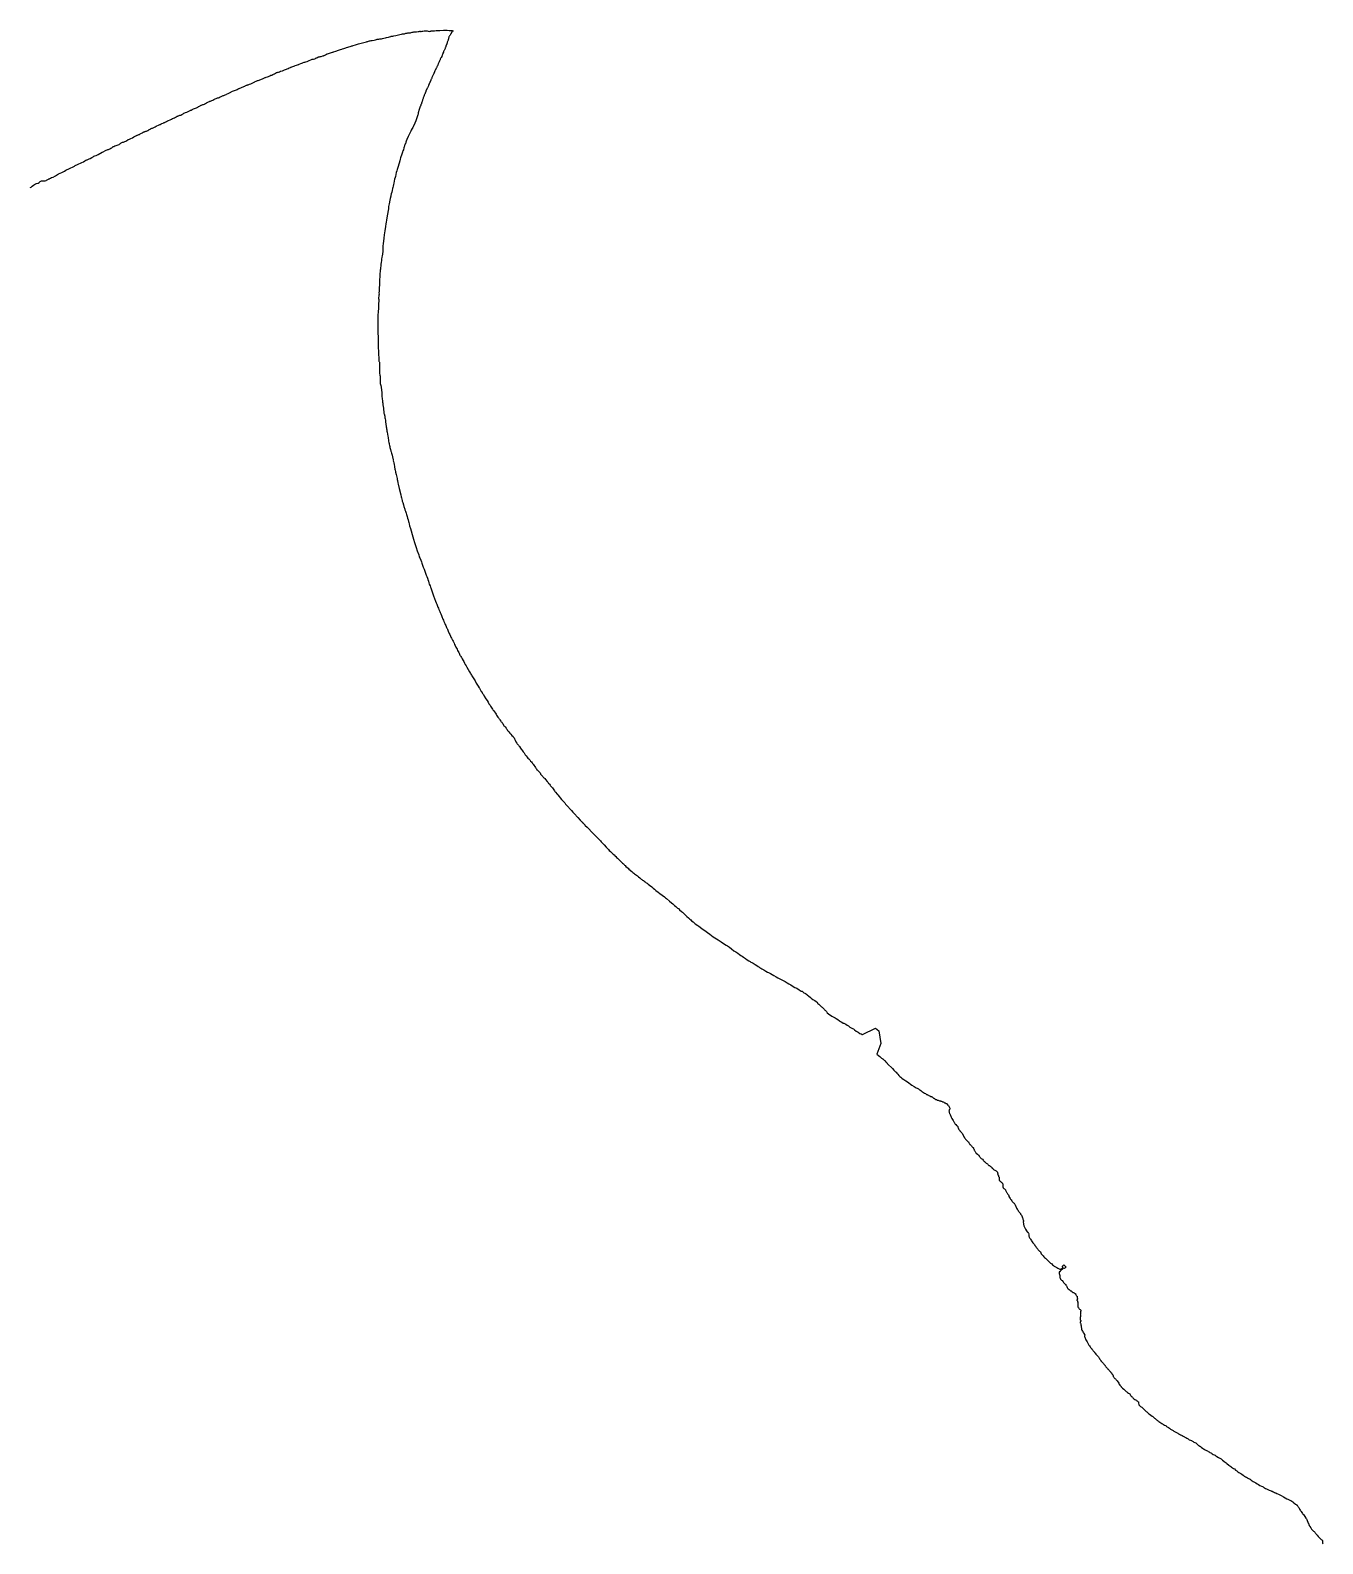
# Model space of a CAD drawing. Extents: x 293476 to 779698, y 145469 to 460400.
# Drawn here: x 405265 to 441320, y 360512 to 402736 of the extents above; entities that cross this region are included whole.
import ezdxf

# ---------------------------------------------------------------- set-up
doc = ezdxf.new("R2010")
doc.units = 0
doc.layers.add('Level 31', color=7, linetype='Continuous')

msp = doc.modelspace()

# ---------------------------------------------------------------- linework, layer by layer
at = {"layer": 'Level 31'}
for points in [[(405263, 398347), (405287, 398360), (405322, 398384), (405355, 398411), (405386, 398434), (405414, 398451), (405440, 398461), (405481, 398474), (405511, 398489), (405525, 398499), (405544, 398515), (405557, 398523), (405579, 398532), (405597, 398535), (405599, 398535), (405665, 398537), (405681, 398537), (405704, 398543), (405721, 398551), (405740, 398563), (405752, 398569), (405774, 398583), (405785, 398590), (405797, 398593), (405812, 398603), (405828, 398614), (405860, 398625), (405899, 398641), (405972, 398676), (406054, 398728), (406101, 398747), (406145, 398767), (406197, 398792), (406220, 398803), (406258, 398830), (406275, 398842), (406296, 398853), (406324, 398865), (406355, 398876), (406395, 398894), (406440, 398916), (406459, 398925), (406478, 398935), (406498, 398948), (406514, 398959), (406540, 398974), (406565, 398986), (406599, 399000), (406618, 399008), (406665, 399027), (406707, 399048), (406746, 399070), (406788, 399097), (406819, 399115), (406838, 399122), (406851, 399126), (406867, 399129), (406886, 399136), (406912, 399145), (406931, 399155), (406985, 399185), (407015, 399205), (407040, 399221), (407064, 399231), (407105, 399246), (407163, 399273), (407273, 399333), (407301, 399347), (407364, 399378), (407429, 399407), (407447, 399414), (407481, 399427), (407516, 399445), (407540, 399461), (407563, 399478), (407578, 399490), (407598, 399498), (407623, 399509), (407657, 399520), (407716, 399539), (407740, 399554), (407760, 399564), (407778, 399576), (407796, 399594), (407804, 399600), (407816, 399605), (407835, 399612), (407849, 399615), (407861, 399618), (407881, 399626), (407901, 399634), (407928, 399646), (407961, 399665), (407974, 399672), (407990, 399681), (407997, 399686), (408013, 399693), (408032, 399702), (408053, 399712), (408067, 399718), (408112, 399739), (408158, 399761), (408189, 399779), (408206, 399788), (408217, 399795), (408231, 399801), (408245, 399807), (408260, 399814), (408274, 399819), (408289, 399824), (408308, 399832), (408319, 399838), (408333, 399843), (408352, 399853), (408371, 399864), (408391, 399876), (408405, 399885), (408411, 399890), (408414, 399890), (408420, 399892), (408435, 399900), (408444, 399905), (408451, 399906), (408458, 399910), (408463, 399913), (408473, 399915), (408489, 399920), (408507, 399926), (408541, 399942), (408569, 399956), (408583, 399965), (408605, 399977), (408617, 399982), (408625, 399987), (408636, 399993), (408656, 400001), (408674, 400008), (408689, 400015), (408708, 400023), (408716, 400027), (408728, 400030), (408748, 400040), (408779, 400058), (408795, 400067), (408838, 400087), (408863, 400100), (408877, 400106), (408890, 400112), (408914, 400122), (408938, 400131), (408968, 400145), (408985, 400153), (409004, 400162), (409016, 400166), (409032, 400176), (409046, 400182), (409062, 400191), (409093, 400207), (409124, 400222), (409163, 400239), (409200, 400255), (409235, 400271), (409261, 400283), (409289, 400295), (409318, 400309), (409342, 400323), (409364, 400336), (409381, 400344), (409387, 400347), (409404, 400353), (409436, 400364), (409464, 400372), (409489, 400386), (409529, 400408), (409553, 400422), (409575, 400434), (409592, 400439), (409629, 400451), (409649, 400459), (409688, 400477), (409708, 400486), (409721, 400494), (409736, 400503), (409753, 400512), (409779, 400525), (409798, 400535), (409820, 400545), (409842, 400552), (409873, 400563), (409899, 400576), (409938, 400595), (409955, 400606), (409970, 400613), (409984, 400618), (410001, 400629), (410018, 400638), (410029, 400643), (410041, 400647), (410057, 400652), (410081, 400661), (410101, 400670), (410123, 400678), (410136, 400685), (410156, 400697), (410178, 400709), (410202, 400721), (410217, 400728), (410240, 400738), (410260, 400747), (410274, 400754), (410288, 400758), (410297, 400760), (410308, 400765), (410334, 400775), (410357, 400787), (410388, 400803), (410421, 400820), (410448, 400829), (410472, 400841), (410489, 400847), (410514, 400855), (410533, 400862), (410565, 400877), (410587, 400888), (410606, 400897), (410624, 400906), (410645, 400914), (410667, 400921), (410702, 400934), (410729, 400949), (410743, 400956), (410786, 400974), (410838, 401001), (410856, 401010), (410871, 401016), (410889, 401025), (410909, 401033), (410937, 401044), (410965, 401055), (410994, 401066), (411015, 401077), (411034, 401088), (411061, 401101), (411081, 401111), (411096, 401116), (411114, 401124), (411138, 401130), (411156, 401136), (411179, 401145), (411200, 401155), (411219, 401165), (411246, 401180), (411263, 401189), (411281, 401198), (411297, 401206), (411304, 401209), (411307, 401209), (411311, 401208), (411319, 401210), (411344, 401218), (411378, 401231), (411419, 401246), (411454, 401263), (411492, 401282), (411509, 401291), (411526, 401297), (411543, 401303), (411570, 401317), (411588, 401326), (411599, 401331), (411609, 401333), (411626, 401336), (411651, 401344), (411671, 401353), (411744, 401386), (411781, 401403), (411813, 401416), (411831, 401422), (411848, 401429), (411879, 401437), (411915, 401450), (411945, 401464), (411980, 401482), (411999, 401488), (412031, 401502), (412052, 401513), (412077, 401523), (412108, 401540), (412125, 401549), (412136, 401555), (412151, 401559), (412169, 401564), (412192, 401570), (412216, 401581), (412247, 401592), (412297, 401609), (412354, 401631), (412383, 401642), (412460, 401674), (412485, 401687), (412522, 401700), (412533, 401703), (412546, 401707), (412564, 401714), (412642, 401745), (412657, 401754), (412687, 401763), (412721, 401772), (412749, 401785), (412758, 401786), (412770, 401791), (412811, 401808), (412842, 401820), (412866, 401829), (412882, 401838), (412904, 401846), (412923, 401850), (412954, 401857), (412985, 401866), (413011, 401877), (413045, 401893), (413088, 401914), (413111, 401921), (413130, 401926), (413164, 401932), (413201, 401944), (413221, 401950), (413244, 401964), (413262, 401971), (413290, 401985), (413305, 401991), (413314, 401991), (413331, 401994), (413356, 402001), (413379, 402007), (413424, 402020), (413441, 402026), (413443, 402027), (413451, 402029), (413460, 402034), (413501, 402052), (413527, 402066), (413548, 402075), (413560, 402079), (413583, 402085), (413609, 402094), (413642, 402106), (413693, 402124), (413711, 402128), (413726, 402132), (413790, 402155), (413861, 402178), (413920, 402199), (413953, 402209), (413979, 402218), (414014, 402230), (414066, 402248), (414089, 402255), (414122, 402265), (414156, 402272), (414191, 402283), (414218, 402291), (414233, 402298), (414251, 402306), (414271, 402312), (414334, 402331), (414362, 402338), (414419, 402354), (414460, 402366), (414493, 402376), (414532, 402383), (414645, 402415), (414659, 402420), (414671, 402421), (414681, 402424), (414697, 402428), (414727, 402438), (414743, 402441), (414772, 402447), (414801, 402453), (414855, 402457), (414896, 402467), (414925, 402479), (414946, 402485), (414968, 402492), (414989, 402492), (415016, 402496), (415042, 402495), (415061, 402498), (415092, 402505), (415128, 402517), (415174, 402529), (415200, 402531), (415254, 402543), (415284, 402553), (415320, 402564), (415333, 402570), (415353, 402572), (415378, 402575), (415409, 402580), (415462, 402592), (415499, 402603), (415535, 402612), (415577, 402619), (415619, 402630), (415646, 402635), (415673, 402637), (415701, 402641), (415743, 402651), (415777, 402660), (415795, 402662), (415821, 402664), (415850, 402665), (415869, 402666), (415895, 402673), (415919, 402681), (415947, 402687), (415966, 402689), (415981, 402689), (415992, 402690), (416014, 402692), (416042, 402697), (416087, 402702), (416109, 402706), (416129, 402708), (416140, 402707), (416153, 402706), (416169, 402706), (416194, 402709), (416219, 402714), (416249, 402717), (416266, 402719), (416277, 402718), (416287, 402717), (416334, 402719), (416389, 402706), (416425, 402713), (416435, 402715), (416447, 402718), (416466, 402719), (416486, 402720), (416506, 402721), (416545, 402722), (416586, 402727), (416600, 402730), (416616, 402732), (416630, 402732), (416650, 402734), (416667, 402733), (416693, 402734), (416793, 402735), (416841, 402736), (416890, 402735), (416949, 402733), (416984, 402733), (417000, 402733), (417016, 402731), (417036, 402728), (417044, 402725), (417054, 402723), (417061, 402723), (417063, 402724), (417063, 402724), (417063, 402723), (417060, 402716), (417058, 402714), (417055, 402714), (417050, 402713), (417044, 402713), (417040, 402711), (417035, 402707), (417031, 402702), (417023, 402688), (417019, 402680), (417015, 402668), (417009, 402654), (417004, 402644), (417000, 402636), (416992, 402625), (416984, 402616), (416974, 402603), (416968, 402594), (416957, 402577), (416949, 402562), (416945, 402552), (416939, 402531), (416935, 402515), (416929, 402491), (416925, 402475), (416921, 402457), (416898, 402407), (416897, 402399), (416895, 402392), (416893, 402386), (416890, 402379), (416888, 402374), (416886, 402367), (416882, 402354), (416858, 402297), (416854, 402282), (416846, 402254), (416842, 402242), (416839, 402233), (416836, 402226), (416826, 402207), (416811, 402176), (416806, 402162), (416796, 402140), (416792, 402128), (416778, 402094), (416771, 402080), (416766, 402068), (416762, 402057), (416758, 402046), (416755, 402032), (416750, 402018), (416746, 402007), (416729, 401978), (416720, 401963), (416711, 401945), (416704, 401931), (416699, 401915), (416689, 401894), (416684, 401884), (416681, 401878), (416674, 401864), (416669, 401853), (416661, 401835), (416656, 401823), (416647, 401803), (416639, 401787), (416635, 401776), (416622, 401747), (416618, 401736), (416608, 401716), (416606, 401711), (416602, 401704), (416594, 401688), (416587, 401676), (416584, 401670), (416579, 401662), (416575, 401650), (416572, 401644), (416566, 401635), (416563, 401629), (416559, 401619), (416555, 401608), (416550, 401596), (416545, 401586), (416542, 401577), (416539, 401571), (416534, 401558), (416531, 401553), (416530, 401546), (416527, 401537), (416523, 401527), (416520, 401517), (416514, 401508), (416506, 401493), (416496, 401475), (416487, 401454), (416478, 401436), (416471, 401420), (416464, 401400), (416459, 401386), (416449, 401368), (416443, 401354), (416437, 401338), (416434, 401329), (416430, 401318), (416425, 401310), (416418, 401298), (416415, 401288), (416407, 401271), (416401, 401260), (416395, 401248), (416393, 401238), (416377, 401199), (416372, 401188), (416371, 401183), (416364, 401168), (416355, 401153), (416346, 401134), (416339, 401121), (416335, 401113), (416332, 401104), (416327, 401096), (416323, 401088), (416320, 401080), (416313, 401065), (416303, 401041), (416300, 401027), (416296, 401018), (416293, 401008), (416291, 401001), (416285, 400989), (416282, 400980), (416279, 400972), (416274, 400962), (416263, 400940), (416256, 400923), (416251, 400907), (416248, 400896), (416243, 400887), (416236, 400874), (416229, 400856), (416227, 400846), (416224, 400832), (416218, 400817), (416216, 400812), (416209, 400798), (416204, 400786), (416202, 400773), (416197, 400759), (416194, 400746), (416191, 400735), (416188, 400727), (416185, 400722), (416182, 400714), (416178, 400702), (416174, 400687), (416173, 400682), (416171, 400679), (416169, 400676), (416168, 400674), (416164, 400662), (416161, 400650), (416159, 400643), (416149, 400622), (416141, 400606), (416139, 400599), (416136, 400587), (416132, 400578), (416130, 400572), (416126, 400564), (416123, 400553), (416121, 400547), (416118, 400538), (416116, 400533), (416114, 400527), (416112, 400520), (416108, 400506), (416106, 400496), (416103, 400487), (416097, 400468), (416093, 400457), (416091, 400449), (416089, 400438), (416088, 400425), (416086, 400413), (416083, 400404), (416081, 400394), (416077, 400381), (416046, 400290), (416032, 400240), (416018, 400212), (415989, 400145), (415948, 400045), (415935, 400021), (415921, 399998), (415893, 399953), (415877, 399918), (415863, 399887), (415854, 399862), (415825, 399808), (415810, 399776), (415774, 399686), (415753, 399640), (415745, 399613), (415738, 399591), (415726, 399564), (415717, 399540), (415708, 399521), (415701, 399505), (415696, 399481), (415689, 399454), (415672, 399402), (415661, 399373), (415655, 399362), (415649, 399349), (415645, 399340), (415627, 399284), (415617, 399256), (415601, 399201), (415594, 399181), (415593, 399177), (415583, 399142), (415573, 399095), (415551, 399025), (415514, 398911), (415505, 398881), (415499, 398855), (415491, 398817), (415473, 398764), (415450, 398659), (415443, 398632), (415430, 398578), (415417, 398527), (415406, 398472), (415398, 398434), (415387, 398391), (415379, 398354), (415369, 398321), (415359, 398269), (415348, 398223), (415336, 398172), (415323, 398124), (415320, 398104), (415308, 398041), (415299, 398001), (415272, 397893), (415267, 397856), (415259, 397822), (415257, 397757), (415225, 397563), (415206, 397434), (415197, 397383), (415188, 397339), (415171, 397260), (415153, 397139), (415139, 397027), (415124, 396933), (415105, 396779), (415101, 396723), (415099, 396662), (415096, 396569), (415087, 396488), (415081, 396444), (415073, 396403), (415063, 396352), (415060, 396316), (415053, 396262), (415048, 396214), (415043, 396155), (415037, 396114), (415031, 396073), (415028, 396044), (415025, 396008), (415019, 395952), (415016, 395873), (415013, 395839), (415010, 395799), (415009, 395744), (415008, 395698), (415003, 395618), (414999, 395572), (414997, 395527), (414997, 395490), (414996, 395456), (414991, 395413), (414994, 395370), (414992, 395348), (414986, 395319), (414982, 395282), (414982, 395253), (414986, 395228), (414986, 395181), (414981, 395111), (414982, 395019), (414981, 394980), (414980, 394952), (414972, 394908), (414969, 394864), (414965, 394806), (414964, 394770), (414963, 394715), (414959, 394657), (414959, 394530), (414958, 394488), (414961, 394426), (414961, 394348), (414963, 394320), (414964, 394275), (414968, 394197), (414969, 394139), (414969, 394028), (414971, 393995), (414972, 393917), (414973, 393891), (414974, 393867), (414974, 393846), (414977, 393814), (414980, 393779), (414978, 393747), (414978, 393715), (414982, 393681), (414983, 393659), (414989, 393623), (414991, 393603), (414991, 393599), (414989, 393592)], [(414989, 393592), (414986, 393583), (414988, 393509), (415001, 393492), (415004, 393481), (415007, 393447), (415006, 393427), (415009, 393408), (415009, 393389), (415009, 393331), (415007, 393306), (415005, 393272), (415007, 393256), (415010, 393235), (415010, 393212), (415010, 393180), (415019, 393109), (415022, 393092), (415026, 393072), (415027, 393058), (415027, 393039), (415027, 393014), (415024, 392984), (415024, 392974), (415026, 392950), (415027, 392913), (415027, 392883), (415029, 392872), (415032, 392866), (415036, 392857), (415040, 392825), (415050, 392776), (415057, 392761), (415064, 392717), (415067, 392684), (415071, 392636), (415070, 392602), (415073, 392564), (415076, 392529), (415083, 392457), (415088, 392401), (415092, 392389), (415093, 392378), (415094, 392359), (415097, 392333), (415096, 392308), (415098, 392295), (415103, 392283), (415111, 392241), (415117, 392196), (415120, 392146), (415124, 392105), (415127, 392080), (415132, 392056), (415139, 392035), (415145, 392011), (415151, 391988), (415154, 391977), (415155, 391962), (415160, 391922), (415165, 391894), (415170, 391857), (415178, 391797), (415182, 391774), (415183, 391759), (415186, 391730), (415189, 391709), (415194, 391673), (415200, 391648), (415202, 391624), (415205, 391611), (415207, 391596), (415211, 391577), (415214, 391553), (415218, 391523), (415227, 391467), (415239, 391412), (415247, 391374), (415259, 391285), (415261, 391269), (415269, 391231), (415274, 391212), (415278, 391187), (415285, 391156), (415289, 391139), (415292, 391130), (415293, 391115), (415298, 391093), (415311, 391042), (415325, 390998), (415333, 390978), (415334, 390972), (415343, 390935), (415358, 390885), (415382, 390786), (415386, 390766), (415388, 390752), (415388, 390747), (415389, 390743), (415392, 390740), (415394, 390738), (415397, 390738), (415398, 390733), (415396, 390732), (415394, 390731), (415392, 390728), (415392, 390723), (415394, 390710), (415403, 390671), (415412, 390623), (415425, 390568), (415430, 390542), (415433, 390523), (415437, 390499), (415439, 390486), (415441, 390477), (415444, 390465), (415453, 390430), (415457, 390410), (415461, 390380), (415462, 390372), (415469, 390343), (415481, 390304), (415497, 390235), (415501, 390201), (415511, 390172), (415518, 390109), (415528, 390077), (415559, 389949), (415602, 389780), (415615, 389719), (415620, 389692), (415631, 389657), (415636, 389622), (415642, 389603), (415657, 389561), (415675, 389500), (415690, 389450), (415710, 389380), (415716, 389354), (415729, 389316), (415748, 389268), (415762, 389225), (415777, 389174), (415789, 389120), (415804, 389076), (415815, 389034), (415823, 389000), (415833, 388967), (415847, 388911), (415869, 388834), (415887, 388768), (415917, 388673), (415941, 388602), (415958, 388539), (415986, 388449), (416002, 388392), (416032, 388305), (416061, 388211), (416101, 388105), (416118, 388049), (416133, 388019), (416160, 387951), (416176, 387910), (416191, 387866), (416229, 387756), (416254, 387699), (416284, 387615), (416311, 387532), (416325, 387499), (416345, 387449), (416355, 387426), (416358, 387411), (416371, 387365), (416386, 387323), (416397, 387281), (416417, 387239), (416430, 387203), (416440, 387178), (416467, 387095), (416483, 387043), (416518, 386956), (416569, 386813), (416590, 386766), (416605, 386723), (416629, 386668), (416638, 386641), (416652, 386613), (416663, 386580), (416677, 386539), (416687, 386518), (416701, 386489), (416717, 386452), (416733, 386412), (416743, 386379), (416755, 386354), (416763, 386331), (416777, 386307), (416790, 386275), (416805, 386242), (416814, 386220), (416823, 386202), (416833, 386185), (416840, 386161), (416856, 386127), (416869, 386099), (416879, 386075), (416886, 386055), (416895, 386044), (416903, 386028), (416926, 385974), (416953, 385908), (416967, 385876), (416990, 385833), (417001, 385803), (417014, 385781), (417028, 385755), (417046, 385720), (417059, 385690), (417090, 385633), (417103, 385603), (417117, 385569), (417139, 385528), (417153, 385502), (417173, 385467), (417186, 385434), (417216, 385378), (417228, 385358), (417239, 385334), (417252, 385304), (417267, 385282), (417279, 385264), (417290, 385238), (417312, 385198), (417342, 385150), (417355, 385128), (417377, 385082), (417400, 385039), (417422, 385002), (417447, 384965), (417482, 384902), (417517, 384838), (417542, 384793), (417556, 384771), (417575, 384746), (417587, 384723), (417636, 384642), (417673, 384584), (417704, 384524), (417755, 384439), (417785, 384393), (417793, 384380), (417804, 384365), (417811, 384347), (417825, 384327), (417832, 384312), (417845, 384293), (417858, 384276), (417868, 384255), (417880, 384233), (417904, 384201), (417919, 384175), (417929, 384158), (417975, 384081), (418013, 384033), (418036, 383989), (418056, 383948), (418064, 383937), (418077, 383925), (418092, 383905), (418107, 383881), (418123, 383855), (418141, 383828), (418159, 383800), (418171, 383781), (418189, 383758), (418217, 383719), (418244, 383685), (418261, 383660), (418275, 383627), (418289, 383603), (418310, 383574), (418321, 383563), (418330, 383554), (418335, 383542), (418347, 383523), (418355, 383513), (418366, 383495), (418388, 383465), (418405, 383442), (418416, 383430), (418430, 383411), (418444, 383392), (418466, 383352), (418479, 383330), (418490, 383317), (418509, 383302), (418536, 383266), (418550, 383243), (418564, 383228), (418581, 383204), (418595, 383183), (418613, 383162), (418642, 383129), (418667, 383100), (418698, 383064), (418732, 383029), (418747, 383014), (418761, 382992), (418774, 382968), (418782, 382945), (418790, 382930), (418798, 382906), (418808, 382890), (418812, 382882), (418834, 382847), (418852, 382826), (418873, 382805), (418887, 382787), (418896, 382775), (418900, 382765), (418908, 382752), (418939, 382709), (418959, 382682), (418978, 382660), (419000, 382632), (419018, 382604), (419041, 382574), (419075, 382526), (419097, 382497), (419129, 382453), (419148, 382432), (419170, 382410), (419198, 382380), (419223, 382347), (419243, 382323), (419265, 382297), (419277, 382280), (419292, 382260), (419311, 382233), (419339, 382197), (419357, 382173), (419371, 382152), (419386, 382134), (419400, 382107), (419411, 382093), (419434, 382074), (419451, 382059), (419464, 382044), (419478, 382026), (419486, 382017), (419494, 381995), (419502, 381986), (419529, 381952), (419544, 381938), (419562, 381916), (419571, 381902), (419589, 381884), (419607, 381871), (419620, 381858), (419638, 381835), (419683, 381780), (419710, 381747), (419726, 381725), (419739, 381710), (419749, 381700), (419766, 381680), (419778, 381661), (419793, 381640), (419811, 381621), (419831, 381597), (419867, 381546), (419890, 381521), (419899, 381501), (419915, 381483), (419964, 381422), (419979, 381402), (420016, 381363), (420047, 381325), (420087, 381279), (420144, 381216), (420176, 381181), (420196, 381150), (420244, 381098), (420270, 381067), (420289, 381050), (420300, 381038), (420334, 380999), (420360, 380968), (420401, 380924), (420461, 380857), (420474, 380847), (420484, 380837), (420493, 380824), (420504, 380807), (420542, 380770), (420604, 380701), (420624, 380678), (420649, 380652), (420667, 380639), (420674, 380627), (420687, 380611), (420698, 380602), (420712, 380592), (420720, 380580), (420733, 380571), (420747, 380554), (420797, 380507), (420847, 380458), (420923, 380377), (420944, 380355), (420961, 380338), (421027, 380274), (421046, 380249), (421081, 380219), (421132, 380164), (421171, 380122), (421195, 380092), (421271, 380015), (421332, 379947), (421372, 379906), (421396, 379880), (421417, 379857), (421451, 379823), (421478, 379797), (421501, 379776), (421527, 379752), (421549, 379728), (421581, 379697), (421599, 379681), (421621, 379660), (421646, 379635), (421679, 379605), (421700, 379585), (421711, 379572), (421725, 379561), (421753, 379538), (421788, 379504), (421817, 379477), (421831, 379464), (421846, 379446), (421864, 379430), (421879, 379411), (421917, 379381), (421942, 379356), (421967, 379332), (422042, 379269), (422078, 379237), (422100, 379224), (422125, 379201), (422146, 379185), (422180, 379160), (422205, 379142), (422233, 379120), (422270, 379089), (422306, 379056), (422321, 379043), (422348, 379026), (422368, 379016), (422394, 378996), (422414, 378979), (422444, 378955), (422471, 378938), (422500, 378917), (422538, 378884), (422603, 378835), (422644, 378805), (422676, 378775), (422720, 378737), (422779, 378692), (422832, 378654), (422896, 378602), (422956, 378557), (422984, 378535), (423017, 378509), (423093, 378436), (423154, 378389), (423190, 378361), (423232, 378322), (423273, 378286), (423294, 378271), (423323, 378248), (423346, 378231), (423378, 378193), (423429, 378148), (423457, 378129), (423495, 378092), (423542, 378050), (423582, 378012), (423626, 377972), (423665, 377939), (423692, 377915), (423713, 377895), (423754, 377863), (423816, 377810), (423885, 377758), (423919, 377738), (423957, 377712), (424010, 377666), (424052, 377636), (424223, 377515), (424319, 377448), (424457, 377357), (424537, 377303), (424632, 377243), (424681, 377211), (424711, 377193), (424747, 377172), (424772, 377152), (424831, 377112), (424894, 377058), (424951, 377023), (425000, 376987), (425054, 376948), (425084, 376923), (425120, 376902), (425158, 376879), (425215, 376840), (425260, 376805), (425311, 376775), (425343, 376758), (425365, 376742), (425396, 376726), (425432, 376705), (425488, 376670), (425529, 376640), (425570, 376617), (425591, 376607), (425612, 376592), (425644, 376570), (425675, 376554), (425725, 376523), (425788, 376483), (425830, 376461), (425857, 376447), (425916, 376417), (426010, 376364), (426072, 376329), (426122, 376302), (426254, 376232), (426326, 376196), (426378, 376161), (426423, 376133), (426479, 376102), (426522, 376073), (426597, 376031), (426648, 376008), (426716, 375962), (426769, 375932), (426786, 375929), (426797, 375927), (426810, 375922), (426829, 375905), (426849, 375885), (426871, 375871), (426894, 375859), (426916, 375844), (426939, 375824), (426985, 375786), (427025, 375759), (427052, 375733), (427098, 375700), (427153, 375666), (427185, 375644), (427200, 375630), (427215, 375617), (427227, 375597), (427236, 375583), (427264, 375561), (427288, 375540), (427312, 375517), (427340, 375495), (427356, 375485), (427366, 375474), (427376, 375460), (427392, 375446), (427400, 375434), (427408, 375423), (427423, 375410), (427435, 375398), (427449, 375385), (427462, 375376), (427469, 375370), (427477, 375357), (427486, 375345), (427491, 375324), (427534, 375295), (427627, 375233), (427686, 375199), (427714, 375184), (427745, 375164), (427791, 375135), (427838, 375104), (427872, 375084), (427903, 375062), (427940, 375038), (427960, 375031), (427982, 375026), (428015, 375008), (428054, 374980), (428091, 374957), (428132, 374927), (428163, 374906), (428206, 374884), (428227, 374874), (428257, 374849), (428303, 374816), (428326, 374802), (428356, 374782), (428409, 374751), (428440, 374735), (428474, 374719), (428484, 374716), (428844, 374897), (428937, 374820), (428993, 374467), (428882, 374171), (428932, 374129), (428965, 374102), (428997, 374077), (429011, 374063), (429028, 374050), (429041, 374044), (429052, 374040), (429075, 374017), (429099, 373995), (429110, 373990), (429122, 373974), (429125, 373960), (429124, 373953), (429139, 373943), (429152, 373938), (429164, 373932), (429170, 373922), (429172, 373911), (429181, 373899), (429321, 373770), (429357, 373725), (429383, 373693), (429399, 373675), (429421, 373664), (429439, 373645), (429465, 373615), (429494, 373577), (429524, 373550), (429550, 373526), (429580, 373503), (429612, 373476), (429631, 373465), (429659, 373447), (429694, 373425), (429732, 373396), (429773, 373367), (429823, 373337), (429861, 373307), (429922, 373271), (429974, 373236), (430005, 373219), (430029, 373210), (430045, 373201), (430065, 373184), (430085, 373171), (430108, 373153), (430133, 373132), (430155, 373118), (430184, 373099), (430212, 373084), (430234, 373072), (430271, 373050), (430283, 373041), (430295, 373036), (430318, 373026), (430328, 373020), (430347, 373010), (430359, 373004), (430366, 373001), (430370, 373001), (430375, 372999), (430382, 372994), (430403, 372988), (430417, 372982), (430424, 372983), (430429, 372980), (430450, 372956), (430460, 372946), (430474, 372939), (430486, 372931), (430499, 372924), (430525, 372910), (430546, 372902), (430575, 372891), (430596, 372883), (430611, 372879), (430625, 372873), (430636, 372869), (430645, 372868), (430657, 372865), (430668, 372860), (430681, 372855), (430702, 372846), (430711, 372844), (430723, 372845), (430736, 372842), (430747, 372834), (430759, 372822), (430765, 372815), (430775, 372810), (430785, 372810), (430794, 372808), (430801, 372802), (430806, 372795), (430811, 372792), (430822, 372792), (430832, 372791), (430838, 372788), (430844, 372783), (430850, 372779), (430853, 372771), (430855, 372760), (430860, 372750), (430871, 372741), (430880, 372735), (430886, 372723), (430897, 372703), (430909, 372679), (430920, 372663), (430922, 372656), (430921, 372649), (430917, 372643), (430915, 372638), (430912, 372632), (430907, 372625), (430902, 372617), (430896, 372603), (430894, 372589), (430895, 372573), (430899, 372556), (430902, 372541), (430906, 372526), (430910, 372515), (430915, 372503), (430923, 372487), (430933, 372463), (430946, 372437), (430955, 372415), (430963, 372397), (430972, 372379), (430991, 372347), (431008, 372318), (431026, 372284), (431035, 372273), (431069, 372221), (431083, 372205), (431106, 372179), (431120, 372170), (431128, 372165), (431133, 372161), (431139, 372155), (431143, 372147), (431144, 372130), (431150, 372115), (431160, 372092), (431166, 372073), (431174, 372061), (431184, 372052), (431191, 372046), (431195, 372037), (431199, 372029), (431207, 372021), (431214, 372012), (431230, 371997), (431240, 371986), (431251, 371974), (431263, 371961), (431271, 371952), (431275, 371941), (431281, 371929), (431287, 371917), (431292, 371902), (431296, 371890), (431303, 371875), (431313, 371860), (431326, 371838), (431344, 371816), (431359, 371798), (431374, 371785), (431385, 371773), (431395, 371762), (431408, 371744), (431416, 371734), (431425, 371728), (431435, 371723), (431440, 371717), (431445, 371709), (431450, 371700), (431454, 371687), (431468, 371670), (431477, 371655), (431482, 371649), (431489, 371647), (431494, 371642), (431501, 371633), (431514, 371621), (431525, 371610), (431535, 371598), (431545, 371586), (431553, 371575), (431559, 371570), (431567, 371568), (431574, 371562), (431578, 371552), (431580, 371542), (431585, 371529), (431590, 371526), (431595, 371505), (431596, 371498), (431597, 371494), (431603, 371482), (431613, 371468), (431623, 371453), (431646, 371420), (431656, 371409), (431689, 371379), (431711, 371360), (431723, 371349), (431729, 371338), (431732, 371334), (431737, 371324), (431745, 371313), (431755, 371302), (431767, 371286), (431792, 371260), (431812, 371247), (431825, 371239), (431845, 371214), (431858, 371198), (431871, 371189), (431879, 371178), (431891, 371164), (431912, 371147), (431925, 371138), (431933, 371131), (431945, 371122), (431965, 371107), (431974, 371100), (431991, 371083), (432006, 371069), (432020, 371060), (432040, 371044), (432055, 371033), (432070, 371023), (432077, 371018), (432084, 371010), (432096, 370999), (432101, 370991), (432112, 370980), (432123, 370967), (432137, 370955), (432155, 370943), (432188, 370925), (432209, 370913), (432225, 370900), (432239, 370885), (432247, 370876), (432248, 370870), (432250, 370863), (432251, 370857), (432255, 370850), (432255, 370842), (432252, 370838), (432251, 370831), (432252, 370821), (432255, 370810), (432259, 370802), (432263, 370797), (432268, 370793), (432274, 370790), (432273, 370786), (432272, 370779), (432274, 370769), (432278, 370759), (432287, 370745), (432292, 370736), (432294, 370727), (432295, 370717), (432293, 370702), (432292, 370694), (432290, 370681), (432292, 370669), (432295, 370660), (432305, 370645), (432323, 370627), (432345, 370607), (432360, 370593), (432377, 370578), (432388, 370568), (432388, 370558), (432392, 370545), (432395, 370535), (432398, 370514), (432399, 370504), (432396, 370502), (432393, 370482), (432395, 370468), (432398, 370454), (432401, 370450), (432408, 370442), (432427, 370427), (432442, 370415), (432454, 370406), (432460, 370398), (432466, 370389), (432471, 370376), (432481, 370356), (432490, 370339), (432498, 370325), (432508, 370308), (432515, 370293), (432524, 370275), (432533, 370265), (432543, 370255), (432551, 370244), (432560, 370221), (432568, 370203), (432585, 370171), (432599, 370144), (432612, 370121), (432624, 370106), (432644, 370081), (432658, 370063), (432675, 370046), (432695, 370024), (432712, 370010), (432723, 369996), (432733, 369982), (432737, 369967), (432755, 369924), (432767, 369898), (432780, 369873), (432798, 369847), (432813, 369826), (432827, 369803), (432840, 369785), (432854, 369761), (432867, 369744), (432878, 369733), (432886, 369726), (432893, 369707), (432901, 369696), (432908, 369689), (432915, 369676), (432936, 369631), (432945, 369609), (432953, 369585), (432958, 369569), (432964, 369547), (432971, 369525), (432970, 369509), (432968, 369500), (432966, 369492), (432965, 369480), (432972, 369448), (432974, 369431), (432977, 369420), (432980, 369396), (432984, 369385), (433000, 369345), (433010, 369327), (433030, 369285), (433055, 369244), (433074, 369216), (433084, 369205), (433091, 369202), (433099, 369194), (433107, 369186), (433112, 369174), (433123, 369158), (433128, 369146), (433120, 369138), (433120, 369124), (433122, 369111), (433125, 369092), (433128, 369078), (433133, 369067), (433141, 369051), (433154, 369029), (433170, 369005), (433185, 368980), (433200, 368960), (433217, 368936), (433233, 368911), (433253, 368888), (433275, 368861), (433293, 368837), (433297, 368826), (433311, 368812), (433316, 368806), (433318, 368799), (433321, 368795), (433334, 368773), (433342, 368759), (433354, 368749), (433360, 368743), (433364, 368738), (433373, 368726), (433384, 368714), (433398, 368697), (433421, 368675), (433435, 368661), (433443, 368652), (433455, 368629), (433469, 368602), (433476, 368593), (433489, 368574), (433504, 368561), (433522, 368540), (433536, 368521), (433559, 368496), (433582, 368476), (433610, 368450), (433678, 368384), (433701, 368368), (433730, 368342), (433761, 368320), (433786, 368296), (433810, 368276), (433832, 368258), (433864, 368242), (433905, 368219), (433927, 368204), (433953, 368194), (433971, 368184), (434007, 368163), (434066, 368218), (434066, 368219), (434066, 368220), (434063, 368251), (434063, 368255), (434065, 368258), (434098, 368289), (434102, 368289), (434107, 368287), (434110, 368285), (434131, 368259), (434152, 368238), (434154, 368234), (434155, 368231), (434155, 368225), (434118, 368192), (434115, 368191), (434084, 368201), (433992, 368119), (433991, 368104), (433983, 368097), (433971, 368099), (433968, 368098), (433965, 368077), (433971, 368051), (433974, 368020), (433982, 367996), (433984, 367973), (433986, 367944), (433995, 367919), (434008, 367893), (434029, 367870), (434051, 367856), (434075, 367821), (434089, 367800), (434105, 367780), (434122, 367761), (434137, 367756), (434151, 367747), (434158, 367739), (434157, 367727), (434160, 367718), (434174, 367705), (434185, 367686), (434187, 367663), (434196, 367644), (434219, 367620), (434242, 367603), (434263, 367591), (434275, 367579), (434288, 367569), (434301, 367564), (434309, 367561), (434317, 367558), (434322, 367554), (434330, 367544), (434361, 367520), (434366, 367519), (434384, 367510), (434393, 367499), (434403, 367492), (434411, 367490), (434420, 367493), (434423, 367494), (434427, 367492), (434427, 367487), (434421, 367477), (434419, 367469), (434430, 367464), (434437, 367457), (434445, 367443), (434449, 367433), (434460, 367422), (434468, 367416), (434471, 367414), (434472, 367409), (434470, 367402), (434469, 367391), (434470, 367381), (434470, 367365), (434475, 367352), (434476, 367343), (434475, 367334), (434469, 367328), (434465, 367321), (434463, 367314), (434464, 367306), (434469, 367295), (434476, 367287), (434481, 367281), (434483, 367273), (434487, 367264), (434488, 367255), (434484, 367232), (434483, 367227), (434485, 367220), (434488, 367213), (434489, 367205), (434490, 367198), (434491, 367184), (434490, 367169), (434488, 367155), (434486, 367146), (434485, 367137), (434490, 367126), (434497, 367107), (434505, 367099), (434510, 367094), (434518, 367085), (434519, 367080), (434528, 367068), (434537, 367058), (434549, 367048), (434559, 367037), (434568, 367030), (434575, 367022), (434573, 367018), (434570, 367009), (434564, 366978), (434560, 366961), (434558, 366951), (434560, 366940), (434562, 366936), (434566, 366930), (434568, 366921), (434566, 366912), (434563, 366902), (434562, 366895), (434560, 366875), (434561, 366865), (434562, 366854), (434562, 366850), (434561, 366846), (434557, 366836), (434555, 366829), (434555, 366821), (434555, 366815), (434554, 366809), (434553, 366804), (434553, 366800), (434556, 366792), (434557, 366781), (434556, 366769), (434557, 366761), (434563, 366748), (434569, 366741), (434570, 366732), (434568, 366722), (434563, 366714), (434558, 366704), (434555, 366693), (434555, 366688), (434557, 366679), (434561, 366668), (434571, 366650), (434574, 366635), (434576, 366613), (434578, 366604), (434582, 366589), (434582, 366576), (434584, 366554), (434588, 366532), (434591, 366516), (434592, 366493), (434600, 366469), (434614, 366446), (434630, 366421), (434644, 366398), (434656, 366373), (434670, 366352), (434681, 366338), (434686, 366333), (434685, 366330), (434672, 366313), (434670, 366302), (434672, 366290), (434679, 366272), (434692, 366252), (434700, 366233), (434706, 366216), (434713, 366202), (434730, 366174), (434746, 366146), (434757, 366130), (434760, 366123), (434776, 366093), (434787, 366068), (434798, 366051), (434811, 366032), (434829, 366007), (434845, 365988), (434856, 365972), (434875, 365950), (434883, 365941), (434905, 365914), (434917, 365898), (434932, 365879), (434949, 365857), (434956, 365846), (434968, 365829), (434992, 365803), (435007, 365786), (435029, 365762), (435051, 365737), (435063, 365725), (435074, 365707), (435080, 365697), (435095, 365674), (435108, 365653), (435118, 365636), (435125, 365626), (435135, 365615), (435143, 365607), (435159, 365589), (435177, 365570), (435190, 365557), (435201, 365541), (435217, 365521), (435231, 365502), (435243, 365490), (435248, 365483), (435254, 365476), (435258, 365469), (435266, 365452), (435275, 365442), (435288, 365427), (435306, 365408), (435315, 365399), (435329, 365385), (435337, 365378), (435344, 365371), (435354, 365360), (435366, 365348), (435376, 365337), (435382, 365330), (435389, 365323), (435398, 365312), (435404, 365304), (435412, 365292), (435423, 365277), (435427, 365267), (435433, 365258), (435439, 365250), (435448, 365243), (435456, 365234), (435460, 365229), (435464, 365225), (435467, 365219), (435472, 365204), (435474, 365190), (435478, 365177), (435488, 365163), (435506, 365143), (435522, 365124), (435538, 365109), (435547, 365099), (435560, 365083), (435576, 365067), (435585, 365057), (435604, 365031), (435611, 365026), (435623, 365019), (435626, 365011), (435628, 365000), (435626, 364987), (435628, 364978), (435633, 364971), (435642, 364960), (435656, 364940), (435661, 364932), (435681, 364913), (435689, 364906), (435694, 364900), (435697, 364893), (435702, 364883), (435709, 364878), (435736, 364855), (435773, 364820), (435795, 364800), (435839, 364763), (435854, 364752), (435878, 364736), (435905, 364715), (435920, 364706), (435936, 364692), (435950, 364677), (435952, 364668), (435956, 364659), (435963, 364649), (435973, 364633), (436002, 364610), (436009, 364602), (436022, 364584), (436032, 364573), (436053, 364557), (436078, 364538), (436097, 364527), (436121, 364513), (436136, 364502), (436151, 364491), (436160, 364483), (436164, 364479), (436172, 364473), (436177, 364467), (436181, 364458), (436185, 364447), (436188, 364438), (436185, 364425), (436187, 364413), (436188, 364396), (436194, 364386), (436207, 364370), (436215, 364360), (436228, 364347), (436239, 364339), (436255, 364328), (436273, 364319), (436282, 364313), (436286, 364309), (436290, 364305), (436294, 364300), (436303, 364291), (436308, 364286), (436320, 364273), (436336, 364260), (436347, 364249), (436356, 364243), (436370, 364230), (436377, 364222), (436378, 364217), (436385, 364210), (436396, 364205), (436414, 364195), (436420, 364189), (436428, 364177), (436442, 364162), (436454, 364152), (436463, 364146), (436470, 364138), (436515, 364111), (436528, 364099), (436559, 364068), (436579, 364058), (436592, 364049), (436608, 364034), (436624, 364018), (436643, 364002), (436662, 363990), (436677, 363977), (436687, 363969), (436702, 363959), (436713, 363947), (436724, 363937), (436735, 363931), (436750, 363920), (436775, 363904), (436803, 363888), (436828, 363870), (436847, 363857), (436864, 363846), (436882, 363836), (436902, 363823), (436931, 363808), (436948, 363798), (436966, 363786), (436983, 363776), (436999, 363766), (437016, 363752), (437044, 363734), (437077, 363711), (437115, 363686), (437146, 363667), (437170, 363653), (437202, 363636), (437224, 363625), (437242, 363614), (437257, 363607), (437278, 363593), (437299, 363581), (437320, 363569), (437351, 363554), (437377, 363542), (437400, 363530), (437427, 363516), (437449, 363506), (437463, 363498), (437476, 363489), (437503, 363472), (437526, 363458), (437564, 363435), (437597, 363415), (437631, 363398), (437656, 363390), (437666, 363384), (437673, 363381), (437683, 363378), (437690, 363372), (437704, 363361), (437717, 363353), (437728, 363347), (437755, 363337), (437780, 363324), (437799, 363306), (437819, 363287), (437841, 363266), (437863, 363249), (437888, 363234), (437909, 363222), (437932, 363206), (437965, 363180), (437995, 363158), (438013, 363148), (438044, 363133), (438074, 363118), (438104, 363102), (438126, 363089), (438148, 363073), (438173, 363057), (438198, 363046), (438221, 363036), (438240, 363025), (438267, 363006), (438293, 362992), (438323, 362979), (438335, 362967), (438369, 362944), (438412, 362919), (438450, 362900), (438467, 362892), (438490, 362878), (438524, 362844), (438558, 362815), (438605, 362782), (438623, 362769), (438644, 362751), (438702, 362707), (438752, 362669), (438773, 362650), (438801, 362631), (438833, 362612), (438855, 362598), (438891, 362565), (438923, 362544), (438953, 362520), (438979, 362503), (438997, 362493), (439033, 362469), (439060, 362451), (439096, 362425), (439115, 362411), (439139, 362398), (439167, 362382), (439181, 362374), (439190, 362366), (439211, 362354), (439217, 362352), (439225, 362351), (439234, 362346), (439250, 362335), (439273, 362323), (439288, 362316), (439296, 362313), (439302, 362307), (439328, 362289), (439353, 362271), (439378, 362253), (439398, 362241), (439415, 362232), (439431, 362224), (439454, 362208), (439494, 362185), (439524, 362166), (439569, 362140), (439611, 362121), (439639, 362107), (439660, 362096), (439678, 362084), (439698, 362069), (439722, 362055), (439747, 362045), (439771, 362033), (439789, 362022), (439822, 362008), (439853, 361994), (439878, 361989), (439894, 361983), (439906, 361978), (439916, 361972), (439929, 361964), (439944, 361959), (439975, 361945)], [(439975, 361945), (439976, 361945), (439994, 361936), (440010, 361929), (440036, 361918), (440086, 361896), (440156, 361859), (440224, 361819), (440268, 361797), (440322, 361768), (440348, 361757), (440367, 361745), (440398, 361729), (440427, 361715), (440462, 361698), (440486, 361685), (440493, 361679), (440500, 361666), (440515, 361650), (440565, 361614), (440577, 361606), (440587, 361599), (440593, 361596), (440603, 361590), (440610, 361581), (440618, 361570), (440621, 361563), (440638, 361539), (440650, 361523), (440659, 361504), (440673, 361481), (440695, 361452), (440704, 361439), (440713, 361421), (440721, 361411), (440734, 361383), (440755, 361355), (440769, 361340), (440781, 361327), (440802, 361304), (440824, 361275), (440851, 361227), (440863, 361209), (440872, 361186), (440886, 361159), (440904, 361118), (440916, 361089), (440925, 361075), (440930, 361066), (440936, 361045), (440945, 361022), (440956, 361002), (440963, 360989), (440988, 360954), (440998, 360938), (441008, 360923), (441025, 360901), (441044, 360883), (441065, 360866), (441081, 360850), (441098, 360836), (441110, 360820), (441124, 360800), (441137, 360780), (441166, 360747), (441193, 360717), (441212, 360692), (441240, 360669), (441281, 360635), (441298, 360618), (441313, 360599), (441318, 360582), (441311, 360566), (441312, 360551), (441316, 360526), (441320, 360511)]]:
    msp.add_lwpolyline(points, dxfattribs=at)

doc.saveas('drawing.dxf')
